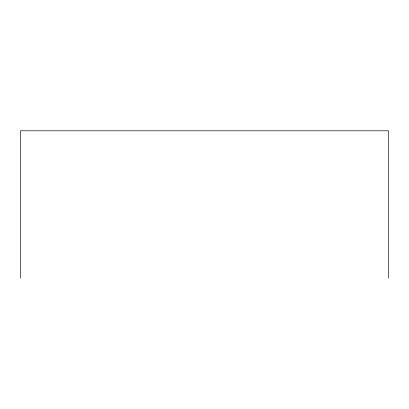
<?xml version="1.0" encoding="UTF-8"?>
<svg xmlns="http://www.w3.org/2000/svg" width="409" height="409" viewBox="0 0 409 409"><rect width="100%" height="100%" fill="white"/><g stroke="black" fill="none" stroke-linecap="round" stroke-linejoin="round"><path stroke-width="0.61" d="M388.55 278.197L388.55 130.803L20.45 130.803L20.45 278.197"/></g></svg>
